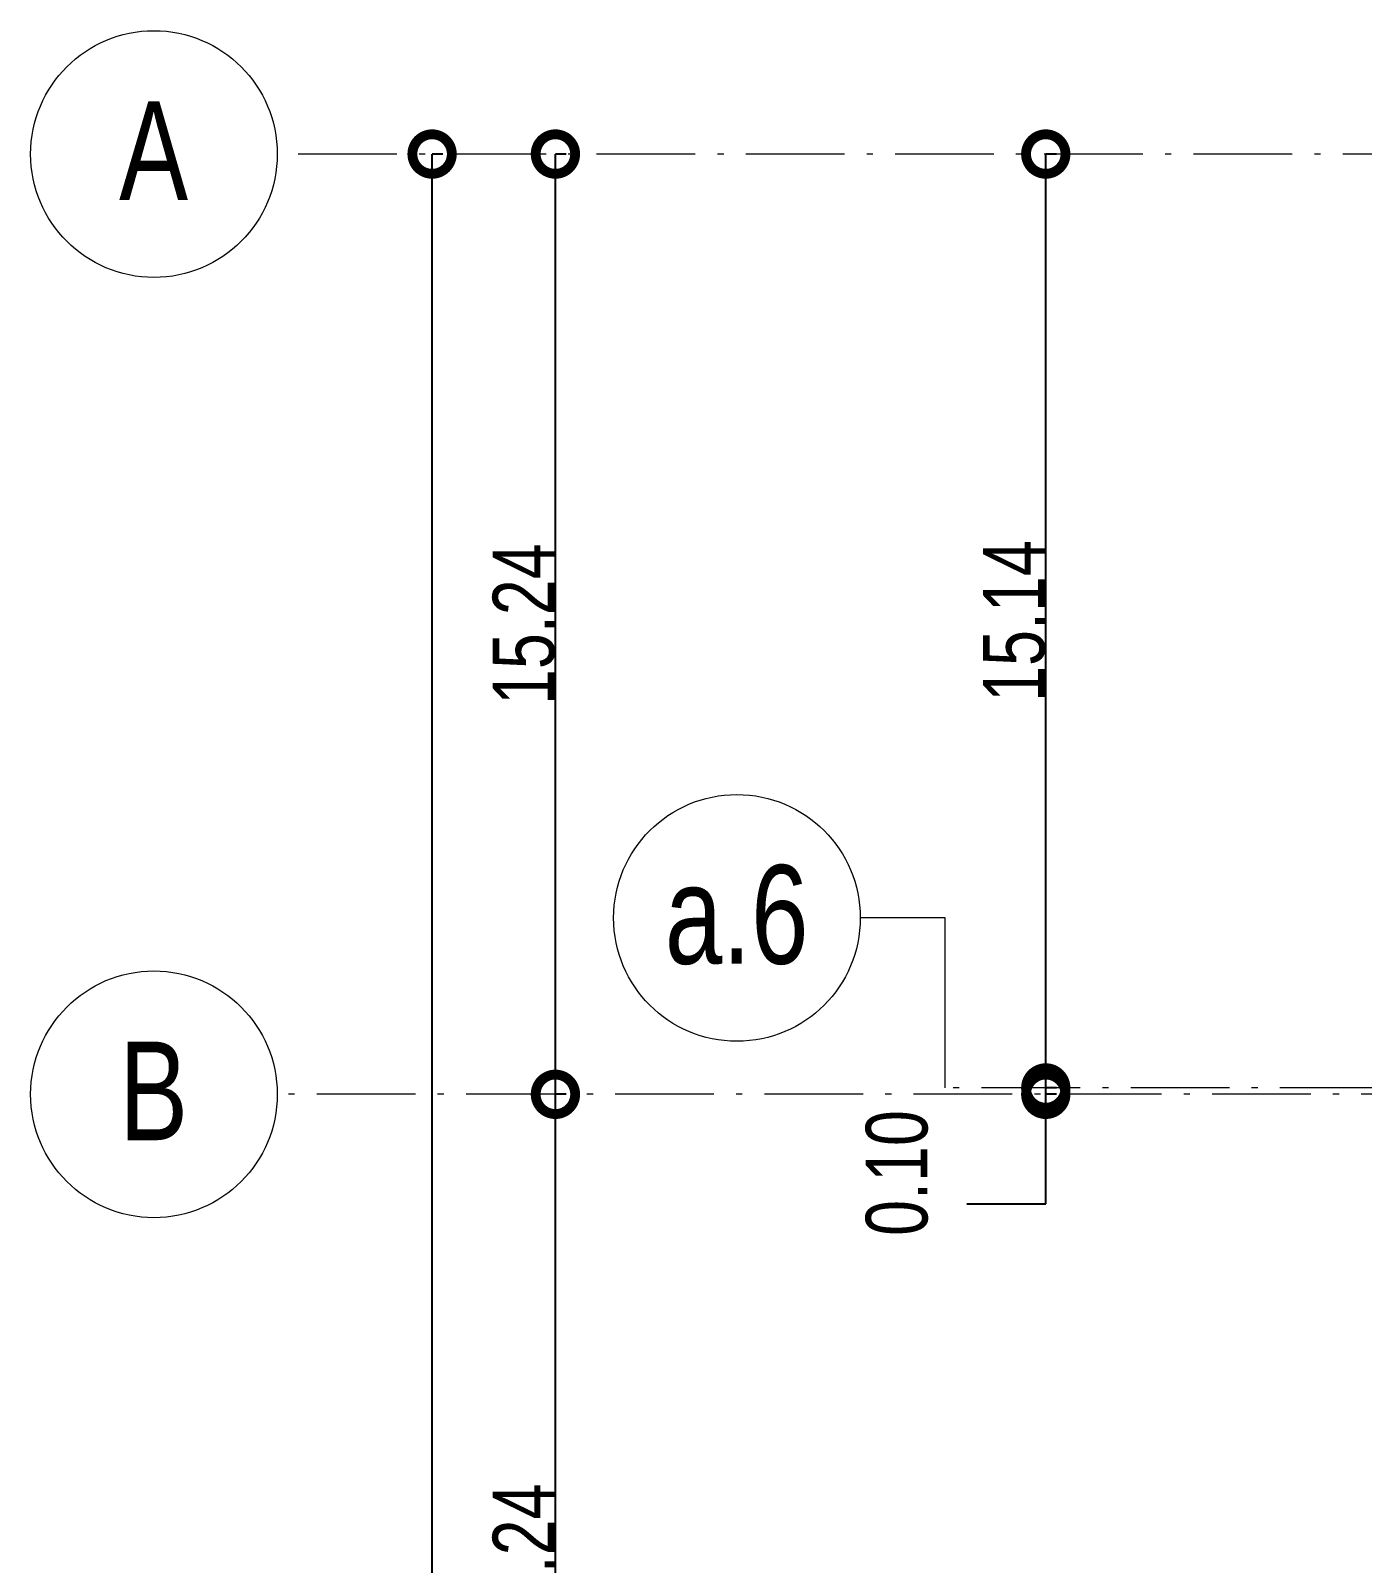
# Model space of a CAD drawing. Header units: metres. Extents: x -55 to 260, y -121 to 64.
# Drawn here: x -55.41 to -33.79, y -7.62 to 17.24 of the extents above; entities that cross this region are included whole.
import ezdxf

# ---------------------------------------------------------------- set-up
doc = ezdxf.new("R2010")
doc.units = ezdxf.units.M
doc.linetypes.add('01_Grid', pattern=[2.32, 1.6, -0.36, 0, -0.36])
for name, color, linetype, lineweight in [('03EJES', 1, 'Continuous', 5), ('03EJES-1', 1, '01_Grid', 5), ('04NOEJE', 2, 'Continuous', 18), ('04NOEJE-1', 2, 'Continuous', 5), ('31COTAS', 1, 'Continuous', 5)]:
    doc.layers.add(name, color=color, linetype=linetype, lineweight=lineweight)
doc.styles.add('Arial', font='arial.ttf', dxfattribs={"width": 0.75, "height": 1.6})
doc.styles.add('Arial_1', font='arial.ttf', dxfattribs={"width": 0.75, "height": 1})
doc.dimstyles.new('Standard__0_00_', dxfattribs={"dimscale": 0.3048, "dimtxt": 1.020259, "dimasz": 4.199475, "dimexe": 0, "dimexo": 1.312336, "dimgap": 0, "dimtad": 1, "dimrnd": 0.01, "dimzin": 0, "dimdsep": 46, "dimtxsty": 'Arial_1', "dimblk1": 'DOTSMALL', "dimblk2": 'DOTSMALL', "dimsah": 1, "dimcen": 0.09, "dimazin": 0, "dimtfac": 1, "dimtdec": 4, "dimtix": 1, "dimtmove": 0, "dimatfit": 3, "dimfxl": 1, "dimtvp": 1, "dimtolj": 1, "dimtzin": 0, "dimarcsym": 2})
doc.dimstyles.new('Standard__0_00__1', dxfattribs={"dimscale": 0.3048, "dimtxt": 1.020259, "dimasz": 4.199475, "dimexe": 0, "dimexo": 1.312336, "dimgap": 0, "dimtad": 1, "dimrnd": 0.01, "dimzin": 0, "dimdsep": 46, "dimtxsty": 'Arial_1', "dimblk1": 'DOTSMALL', "dimblk2": 'DOTSMALL', "dimsah": 1, "dimcen": 0.09, "dimazin": 0, "dimtfac": 1, "dimtdec": 4, "dimtix": 1, "dimtmove": 1, "dimatfit": 3, "dimfxl": 1, "dimtvp": 1, "dimtolj": 1, "dimtzin": 0, "dimarcsym": 2})

# ---------------------------------------------------------------- blocks, each defined once
blk = doc.blocks.new('Grid - Standard-4449989-A1 _ A700')
at = {"layer": '04NOEJE'}
blk.add_circle((0, 0), 0.005, dxfattribs=at)
blk = doc.blocks.new('_DotSmall')
at = {"color": 0, "linetype": 'ByBlock', "const_width": 0.5}
blk.add_lwpolyline([(-0.0625, 0, 1), (0.0625, 0, 1)], format="xyb", close=True, dxfattribs=at)
blk = doc.blocks.new('DIMBLOCK18-A1 _ A700')
at = {"layer": '31COTAS', "color": 0, "lineweight": -2, "transparency": 16777216}
for p, q in [((-48.72, 15.241), (-48.894, 15.241)), ((-48.894, -60.96), (-48.894, 15.241)), ((-48.72, -60.96), (-48.894, -60.96))]:
    blk.add_line(p, q, dxfattribs=at)
at = {"layer": 'Defpoints', "color": 0, "transparency": 16777216}
for p in [(-49.12, 15.241), (-48.894, 15.241), (-49.12, -60.96)]:
    blk.add_point(p, dxfattribs=at)
at = {"layer": '31COTAS', "color": 0, "lineweight": -2, "transparency": 16777216, "xscale": 1.28, "yscale": 1.28, "zscale": 1.28}
for p, rotation in [((-48.894, 15.241), 90), ((-48.894, -60.96), 270)]:
    blk.add_blockref('_DotSmall', p, dxfattribs=dict(at, rotation=rotation))
at = {"layer": '31COTAS', "color": 0, "transparency": 16777216, "insert": (-49.404, -22.86), "char_height": 1, "width": 3.05136, "attachment_point": 5, "rotation": 90, "style": 'Arial_1'}
blk.add_mtext('\\A1;76.20', dxfattribs=at)
blk = doc.blocks.new('DIMBLOCK21-A1 _ A700')
at = {"layer": '31COTAS', "color": 0, "lineweight": -2, "transparency": 16777216}
for p, q in [((-38.767, 0.102), (-38.941, 0.102)), ((-38.941, -0.001), (-38.941, 0.102)), ((-38.767, -0.001), (-38.941, -0.001)), ((-38.941, -1.776), (-38.941, -0.001)), ((-40.221, -1.776), (-38.941, -1.776))]:
    blk.add_line(p, q, dxfattribs=at)
at = {"layer": 'Defpoints', "color": 0, "transparency": 16777216}
for p in [(-39.167, 0.102), (-38.941, 0.102), (-39.167, -0.001)]:
    blk.add_point(p, dxfattribs=at)
at = {"layer": '31COTAS', "color": 0, "lineweight": -2, "transparency": 16777216, "xscale": 1.28, "yscale": 1.28, "zscale": 1.28}
for p, rotation in [((-38.941, 0.102), 90), ((-38.941, -0.001), 270)]:
    blk.add_blockref('_DotSmall', p, dxfattribs=dict(at, rotation=rotation))
at = {"layer": '31COTAS', "color": 0, "transparency": 16777216, "insert": (-41.86, -2.296), "char_height": 1, "width": 2.37328, "attachment_point": 1, "rotation": 90, "line_spacing_factor": 0.941778, "style": 'Arial_1'}
blk.add_mtext('\\A1;0.10', dxfattribs=at)
blk = doc.blocks.new('DIMBLOCK22-A1 _ A700')
at = {"layer": '31COTAS', "color": 0, "lineweight": -2, "transparency": 16777216}
for p, q in [((-38.767, 15.241), (-38.941, 15.241)), ((-38.941, 0.102), (-38.941, 15.241)), ((-38.767, 0.102), (-38.941, 0.102))]:
    blk.add_line(p, q, dxfattribs=at)
at = {"layer": 'Defpoints', "color": 0, "transparency": 16777216}
for p in [(-39.167, 15.241), (-38.941, 15.241), (-39.167, 0.102)]:
    blk.add_point(p, dxfattribs=at)
at = {"layer": '31COTAS', "color": 0, "lineweight": -2, "transparency": 16777216, "xscale": 1.28, "yscale": 1.28, "zscale": 1.28}
for p, rotation in [((-38.941, 15.241), 90), ((-38.941, 0.102), 270)]:
    blk.add_blockref('_DotSmall', p, dxfattribs=dict(at, rotation=rotation))
at = {"layer": '31COTAS', "color": 0, "transparency": 16777216, "insert": (-39.451, 7.671), "char_height": 1, "width": 3.05136, "attachment_point": 5, "rotation": 90, "style": 'Arial_1'}
blk.add_mtext('\\A1;15.14', dxfattribs=at)
blk = doc.blocks.new('DIMBLOCK40-A1 _ A700')
at = {"layer": '31COTAS', "color": 0, "lineweight": -2, "transparency": 16777216}
for p, q in [((-46.72, -0.001), (-46.894, -0.001)), ((-46.894, -15.24), (-46.894, -0.001)), ((-46.72, -15.24), (-46.894, -15.24))]:
    blk.add_line(p, q, dxfattribs=at)
at = {"layer": 'Defpoints', "color": 0, "transparency": 16777216}
for p in [(-47.12, -0.001), (-46.894, -0.001), (-47.12, -15.24)]:
    blk.add_point(p, dxfattribs=at)
at = {"layer": '31COTAS', "color": 0, "lineweight": -2, "transparency": 16777216, "xscale": 1.28, "yscale": 1.28, "zscale": 1.28}
for p, rotation in [((-46.894, -0.001), 90), ((-46.894, -15.24), 270)]:
    blk.add_blockref('_DotSmall', p, dxfattribs=dict(at, rotation=rotation))
at = {"layer": '31COTAS', "color": 0, "transparency": 16777216, "insert": (-47.404, -7.621), "char_height": 1, "width": 3.05136, "attachment_point": 5, "rotation": 90, "style": 'Arial_1'}
blk.add_mtext('\\A1;15.24', dxfattribs=at)
blk = doc.blocks.new('DIMBLOCK41-A1 _ A700')
at = {"layer": '31COTAS', "color": 0, "lineweight": -2, "transparency": 16777216}
for p, q in [((-46.72, 15.241), (-46.894, 15.241)), ((-46.894, -0.001), (-46.894, 15.241)), ((-46.72, -0.001), (-46.894, -0.001))]:
    blk.add_line(p, q, dxfattribs=at)
at = {"layer": 'Defpoints', "color": 0, "transparency": 16777216}
for p in [(-47.12, 15.241), (-46.894, 15.241), (-47.12, -0.001)]:
    blk.add_point(p, dxfattribs=at)
at = {"layer": '31COTAS', "color": 0, "lineweight": -2, "transparency": 16777216, "xscale": 1.28, "yscale": 1.28, "zscale": 1.28}
for p, rotation in [((-46.894, 15.241), 90), ((-46.894, -0.001), 270)]:
    blk.add_blockref('_DotSmall', p, dxfattribs=dict(at, rotation=rotation))
at = {"layer": '31COTAS', "color": 0, "transparency": 16777216, "insert": (-47.404, 7.62), "char_height": 1, "width": 3.05136, "attachment_point": 5, "rotation": 90, "style": 'Arial_1'}
blk.add_mtext('\\A1;15.24', dxfattribs=at)

msp = doc.modelspace()

# ---------------------------------------------------------------- linework, layer by layer
at = {"layer": '03EJES'}
for p, q in [((-40.571, 2.859), (-41.95, 2.859)), ((-40.571, 0.102), (-40.571, 2.859))]:
    msp.add_line(p, q, dxfattribs=at)
at = {"layer": '03EJES-1'}
for p, q in [((255.455, 15.241), (-51.405, 15.241)), ((97.137, 0.102), (-40.571, 0.102)), ((195.256, -0.001), (-51.405, -0.001))]:
    msp.add_line(p, q, dxfattribs=at)

# ---------------------------------------------------------------- block references
at = {"layer": '04NOEJE', "xscale": 399.9999999999997, "yscale": 399.9999999999997, "zscale": 399.9999999999997}
for p, rotation in [((-53.405, 15.241), 89.99999999999982), ((-43.95, 2.859), 90), ((-53.405, -0.001), 89.99999999999982)]:
    msp.add_blockref('Grid - Standard-4449989-A1 _ A700', p, dxfattribs=dict(at, rotation=rotation))

# ---------------------------------------------------------------- texts
at = {"layer": '04NOEJE-1', "char_height": 1.6, "attachment_point": 1, "style": 'Arial'}
for s, insert, width in [('A', (-53.97, 16.097), 1.37089), ('a.6', (-45.119, 3.715), 2.83797), ('B', (-53.97, 0.855), 1.37089)]:
    msp.add_mtext(s, dxfattribs=dict(at, insert=insert, width=width))

# ---------------------------------------------------------------- dimensions: what is measured, and where the dimension line sits
at = {"layer": '31COTAS'}
for base, p1, p2, override, picture, middle in [((-48.894, 15.241), (-49.12, -60.96), (-49.12, 15.241), {"dimpost": '<>', "dimfxl": 76.201}, 'DIMBLOCK18-A1 _ A700', (-49.404, -22.86)), ((-46.894, 15.241), (-47.12, -0.001), (-47.12, 15.241), {"dimpost": '<>', "dimfxl": 15.242}, 'DIMBLOCK41-A1 _ A700', (-47.404, 7.62)), ((-38.941, 15.241), (-39.167, 0.102), (-39.167, 15.241), {"dimpost": '<>', "dimfxl": 15.1394}, 'DIMBLOCK22-A1 _ A700', (-39.451, 7.671)), ((-46.894, -0.001), (-47.12, -15.24), (-47.12, -0.001), {"dimpost": '<>', "dimfxl": 15.239}, 'DIMBLOCK40-A1 _ A700', (-47.404, -7.621))]:
    dim = msp.add_linear_dim(base=base, p1=p1, p2=p2, angle=90, dimstyle='Standard__0_00_', override=override, dxfattribs=at)
    dim.commit()
    dim.dimension.update_dxf_attribs({"geometry": picture, "text_midpoint": middle})
dim = msp.add_linear_dim(base=(-38.941, 0.102), p1=(-39.167, -0.001), p2=(-39.167, 0.102), angle=90, dimstyle='Standard__0_00__1', override={"dimpost": '<>', "dimfxl": 0.1026}, dxfattribs=at)
dim.commit()
dim.dimension.update_dxf_attribs({"geometry": 'DIMBLOCK21-A1 _ A700', "text_midpoint": (-39.861, -1.776), "dimtype": 160, "text_rotation": 90})

doc.saveas('drawing.dxf')
